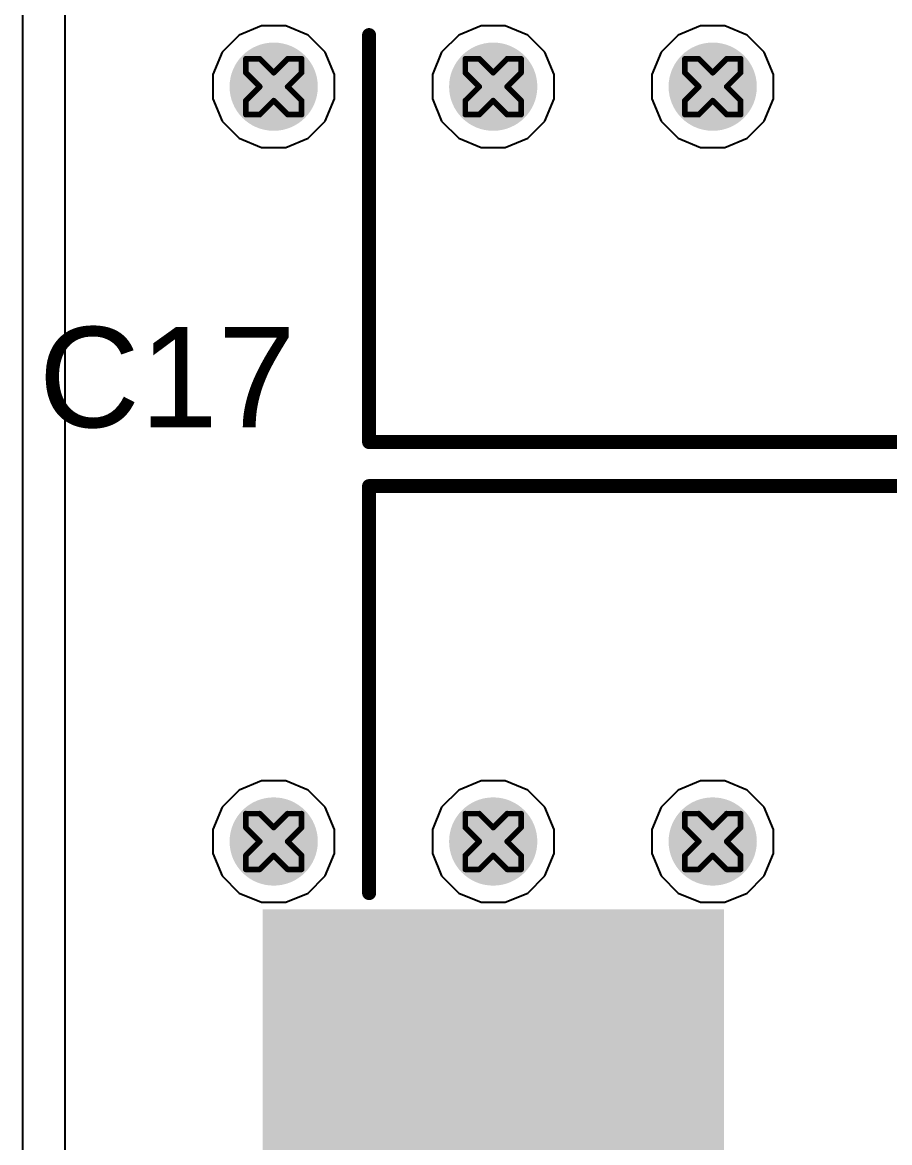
# Model space of a CAD drawing. Header units: inches. Extents: x 0 to 5379, y 0 to 5429.
# Drawn here: x 211.31 to 219.21, y 170.14 to 180.35 of the extents above; entities that cross this region are included whole.
import ezdxf

# ---------------------------------------------------------------- set-up
doc = ezdxf.new("R2010")
doc.units = ezdxf.units.IN
for name, color, linetype in [('Bottom Layer', 5, 'Continuous'), ('Bottom Solder', 6, 'Continuous'), ('Drill Drawing', 1, 'Continuous'), ('GND01', 16, 'Continuous'), ('GND02', 76, 'Continuous'), ('PWR', 156, 'Continuous'), ('SIG 01', 90, 'Continuous'), ('Top Layer', 1, 'Continuous'), ('Top Overlay', 2, 'Continuous'), ('Top Paste', 8, 'Continuous'), ('Top Solder', 216, 'Continuous'), ('Via Holes', 16, 'Continuous')]:
    doc.layers.add(name, color=color, linetype=linetype)
doc.styles.add('Arial', font='', dxfattribs={"height": 0.2})
doc.styles.get('Arial').set_extended_font_data('Arial')

# ---------------------------------------------------------------- blocks, each defined once
blk = doc.blocks.new('UCD_220_F_10__D___1091')
at = {"layer": 'Top Layer'}
blk.add_hatch(color=1, dxfattribs=at).paths.add_polyline_path([(2, 1.25), (6, 1.25), (6, -1.25), (2, -1.25)])
at = {"layer": 'Top Paste'}
blk.add_hatch(color=8, dxfattribs=at).paths.add_polyline_path([(2, 1.25), (6, 1.25), (6, -1.25), (2, -1.25)])
at = {"layer": 'Top Solder'}
blk.add_hatch(color=216, dxfattribs=at).paths.add_polyline_path([(1.898, 1.352), (6.102, 1.352), (6.102, -1.352), (1.898, -1.352)])
at = {"layer": 'Top Overlay'}
for points in [[(5.131, -1.499, 0.127, 0.127, 0), (5.131, -5.207, 0.127, 0.127, 0)], [(5.131, -5.207, 0.127, 0.127, 0), (-3.632, -5.207, 0.127, 0.127, 0)]]:
    blk.add_lwpolyline(points, format="xyseb", dxfattribs=at)
for points in [[(5.099, -1.499, 0.0635, 0.0635, 1), (5.163, -1.499, 0.0635, 0.0635, 1)], [(5.099, -5.207, 0.0635, 0.0635, 1), (5.163, -5.207, 0.0635, 0.0635, 1)], [(5.099, -5.207, 0.0635, 0.0635, 1), (5.163, -5.207, 0.0635, 0.0635, 1)]]:
    blk.add_lwpolyline(points, format="xyseb", close=True, dxfattribs=at)
blk = doc.blocks.new('UCD_220_F_10__D___1092')
at = {"layer": 'Top Overlay'}
for points in [[(5.131, 5.207, 0.127, 0.127, 0), (-3.632, 5.207, 0.127, 0.127, 0)], [(5.131, 5.207, 0.127, 0.127, 0), (5.131, 1.499, 0.127, 0.127, 0)]]:
    blk.add_lwpolyline(points, format="xyseb", dxfattribs=at)
for points in [[(5.099, 5.207, 0.0635, 0.0635, 1), (5.163, 5.207, 0.0635, 0.0635, 1)], [(5.099, 5.207, 0.0635, 0.0635, 1), (5.163, 5.207, 0.0635, 0.0635, 1)], [(5.099, 1.499, 0.0635, 0.0635, 1), (5.163, 1.499, 0.0635, 0.0635, 1)]]:
    blk.add_lwpolyline(points, format="xyseb", close=True, dxfattribs=at)

msp = doc.modelspace()

# ---------------------------------------------------------------- hatches: boundary and pattern name
at = {"layer": 'Bottom Layer'}
h = msp.add_hatch(color=5, dxfattribs=at)
edge = h.paths.add_edge_path()
edge.add_arc((213.597, 179.76), 0.3, 0, 360)
h = msp.add_hatch(color=5, dxfattribs=at)
edge = h.paths.add_edge_path()
edge.add_arc((215.597, 179.76), 0.3, 0, 360)
h = msp.add_hatch(color=5, dxfattribs=at)
edge = h.paths.add_edge_path()
edge.add_arc((217.597, 179.76), 0.3, 0, 360)
h = msp.add_hatch(color=5, dxfattribs=at)
edge = h.paths.add_edge_path()
edge.add_arc((213.597, 172.883), 0.3, 0, 360)
h = msp.add_hatch(color=5, dxfattribs=at)
edge = h.paths.add_edge_path()
edge.add_arc((215.597, 172.883), 0.3, 0, 360)
h = msp.add_hatch(color=5, dxfattribs=at)
edge = h.paths.add_edge_path()
edge.add_arc((217.597, 172.883), 0.3, 0, 360)
at = {"layer": 'Bottom Solder'}
h = msp.add_hatch(color=6, dxfattribs=at)
edge = h.paths.add_edge_path()
edge.add_arc((213.597, 179.76), 0.402, 0, 360)
h = msp.add_hatch(color=6, dxfattribs=at)
edge = h.paths.add_edge_path()
edge.add_arc((215.597, 179.76), 0.402, 0, 360)
h = msp.add_hatch(color=6, dxfattribs=at)
edge = h.paths.add_edge_path()
edge.add_arc((217.597, 179.76), 0.402, 0, 360)
h = msp.add_hatch(color=6, dxfattribs=at)
edge = h.paths.add_edge_path()
edge.add_arc((213.597, 172.883), 0.402, 0, 360)
h = msp.add_hatch(color=6, dxfattribs=at)
edge = h.paths.add_edge_path()
edge.add_arc((215.597, 172.883), 0.402, 0, 360)
h = msp.add_hatch(color=6, dxfattribs=at)
edge = h.paths.add_edge_path()
edge.add_arc((217.597, 172.883), 0.402, 0, 360)
at = {"layer": 'GND01'}
h = msp.add_hatch(color=16, dxfattribs=at)
edge = h.paths.add_edge_path()
edge.add_arc((213.597, 179.76), 0.3, 0, 360)
h = msp.add_hatch(color=16, dxfattribs=at)
edge = h.paths.add_edge_path()
edge.add_arc((215.597, 179.76), 0.3, 0, 360)
h = msp.add_hatch(color=16, dxfattribs=at)
edge = h.paths.add_edge_path()
edge.add_arc((217.597, 179.76), 0.3, 0, 360)
h = msp.add_hatch(color=16, dxfattribs=at)
edge = h.paths.add_edge_path()
edge.add_arc((213.597, 172.883), 0.3, 0, 360)
h = msp.add_hatch(color=16, dxfattribs=at)
edge = h.paths.add_edge_path()
edge.add_arc((215.597, 172.883), 0.3, 0, 360)
h = msp.add_hatch(color=16, dxfattribs=at)
edge = h.paths.add_edge_path()
edge.add_arc((217.597, 172.883), 0.3, 0, 360)
at = {"layer": 'GND02'}
h = msp.add_hatch(color=76, dxfattribs=at)
edge = h.paths.add_edge_path()
edge.add_arc((213.597, 179.76), 0.3, 0, 360)
h = msp.add_hatch(color=76, dxfattribs=at)
edge = h.paths.add_edge_path()
edge.add_arc((215.597, 179.76), 0.3, 0, 360)
h = msp.add_hatch(color=76, dxfattribs=at)
edge = h.paths.add_edge_path()
edge.add_arc((217.597, 179.76), 0.3, 0, 360)
h = msp.add_hatch(color=76, dxfattribs=at)
edge = h.paths.add_edge_path()
edge.add_arc((213.597, 172.883), 0.3, 0, 360)
h = msp.add_hatch(color=76, dxfattribs=at)
edge = h.paths.add_edge_path()
edge.add_arc((215.597, 172.883), 0.3, 0, 360)
h = msp.add_hatch(color=76, dxfattribs=at)
edge = h.paths.add_edge_path()
edge.add_arc((217.597, 172.883), 0.3, 0, 360)
at = {"layer": 'PWR'}
h = msp.add_hatch(color=156, dxfattribs=at)
edge = h.paths.add_edge_path()
edge.add_arc((213.597, 179.76), 0.3, 0, 360)
h = msp.add_hatch(color=156, dxfattribs=at)
edge = h.paths.add_edge_path()
edge.add_arc((215.597, 179.76), 0.3, 0, 360)
h = msp.add_hatch(color=156, dxfattribs=at)
edge = h.paths.add_edge_path()
edge.add_arc((217.597, 179.76), 0.3, 0, 360)
h = msp.add_hatch(color=156, dxfattribs=at)
edge = h.paths.add_edge_path()
edge.add_arc((213.597, 172.883), 0.3, 0, 360)
h = msp.add_hatch(color=156, dxfattribs=at)
edge = h.paths.add_edge_path()
edge.add_arc((215.597, 172.883), 0.3, 0, 360)
h = msp.add_hatch(color=156, dxfattribs=at)
edge = h.paths.add_edge_path()
edge.add_arc((217.597, 172.883), 0.3, 0, 360)
at = {"layer": 'SIG 01'}
h = msp.add_hatch(color=90, dxfattribs=at)
edge = h.paths.add_edge_path()
edge.add_arc((213.597, 179.76), 0.3, 0, 360)
h = msp.add_hatch(color=90, dxfattribs=at)
edge = h.paths.add_edge_path()
edge.add_arc((215.597, 179.76), 0.3, 0, 360)
h = msp.add_hatch(color=90, dxfattribs=at)
edge = h.paths.add_edge_path()
edge.add_arc((217.597, 179.76), 0.3, 0, 360)
h = msp.add_hatch(color=90, dxfattribs=at)
edge = h.paths.add_edge_path()
edge.add_arc((213.597, 172.883), 0.3, 0, 360)
h = msp.add_hatch(color=90, dxfattribs=at)
edge = h.paths.add_edge_path()
edge.add_arc((215.597, 172.883), 0.3, 0, 360)
h = msp.add_hatch(color=90, dxfattribs=at)
edge = h.paths.add_edge_path()
edge.add_arc((217.597, 172.883), 0.3, 0, 360)
at = {"layer": 'Top Layer'}
h = msp.add_hatch(color=1, dxfattribs=at)
edge = h.paths.add_edge_path()
edge.add_arc((213.597, 179.76), 0.3, 0, 360)
h = msp.add_hatch(color=1, dxfattribs=at)
edge = h.paths.add_edge_path()
edge.add_arc((215.597, 179.76), 0.3, 0, 360)
h = msp.add_hatch(color=1, dxfattribs=at)
edge = h.paths.add_edge_path()
edge.add_arc((217.597, 179.76), 0.3, 0, 360)
h = msp.add_hatch(color=1, dxfattribs=at)
edge = h.paths.add_edge_path()
edge.add_arc((213.597, 172.883), 0.3, 0, 360)
h = msp.add_hatch(color=1, dxfattribs=at)
edge = h.paths.add_edge_path()
edge.add_arc((215.597, 172.883), 0.3, 0, 360)
h = msp.add_hatch(color=1, dxfattribs=at)
edge = h.paths.add_edge_path()
edge.add_arc((217.597, 172.883), 0.3, 0, 360)
at = {"layer": 'Top Solder'}
h = msp.add_hatch(color=216, dxfattribs=at)
edge = h.paths.add_edge_path()
edge.add_arc((213.597, 179.76), 0.402, 0, 360)
h = msp.add_hatch(color=216, dxfattribs=at)
edge = h.paths.add_edge_path()
edge.add_arc((215.597, 179.76), 0.402, 0, 360)
h = msp.add_hatch(color=216, dxfattribs=at)
edge = h.paths.add_edge_path()
edge.add_arc((217.597, 179.76), 0.402, 0, 360)
h = msp.add_hatch(color=216, dxfattribs=at)
edge = h.paths.add_edge_path()
edge.add_arc((213.597, 172.883), 0.402, 0, 360)
h = msp.add_hatch(color=216, dxfattribs=at)
edge = h.paths.add_edge_path()
edge.add_arc((215.597, 172.883), 0.402, 0, 360)
h = msp.add_hatch(color=216, dxfattribs=at)
edge = h.paths.add_edge_path()
edge.add_arc((217.597, 172.883), 0.402, 0, 360)
at = {"layer": 'Via Holes'}
h = msp.add_hatch(color=7, dxfattribs=at)
edge = h.paths.add_edge_path()
edge.add_arc((213.597, 179.76), 0.15, 0, 360)
h = msp.add_hatch(color=7, dxfattribs=at)
edge = h.paths.add_edge_path()
edge.add_arc((215.597, 179.76), 0.15, 0, 360)
h = msp.add_hatch(color=7, dxfattribs=at)
edge = h.paths.add_edge_path()
edge.add_arc((217.597, 179.76), 0.15, 0, 360)
h = msp.add_hatch(color=7, dxfattribs=at)
edge = h.paths.add_edge_path()
edge.add_arc((213.597, 172.883), 0.15, 0, 360)
h = msp.add_hatch(color=7, dxfattribs=at)
edge = h.paths.add_edge_path()
edge.add_arc((215.597, 172.883), 0.15, 0, 360)
h = msp.add_hatch(color=7, dxfattribs=at)
edge = h.paths.add_edge_path()
edge.add_arc((217.597, 172.883), 0.15, 0, 360)

# ---------------------------------------------------------------- linework, layer by layer
at = {"layer": 'Drill Drawing'}
for points in [[(213.343, 179.887, 0.0508, 0.0508, 0), (213.343, 180.014, 0.0508, 0.0508, 0)], [(213.343, 180.014, 0.0508, 0.0508, 0), (213.47, 180.014, 0.0508, 0.0508, 0)], [(213.47, 180.014, 0.0508, 0.0508, 0), (213.597, 179.887, 0.0508, 0.0508, 0)], [(213.597, 179.887, 0.0508, 0.0508, 0), (213.724, 180.014, 0.0508, 0.0508, 0)], [(213.724, 180.014, 0.0508, 0.0508, 0), (213.851, 180.014, 0.0508, 0.0508, 0)], [(213.851, 179.887, 0.0508, 0.0508, 0), (213.851, 180.014, 0.0508, 0.0508, 0)], [(215.343, 179.887, 0.0508, 0.0508, 0), (215.343, 180.014, 0.0508, 0.0508, 0)], [(215.343, 180.014, 0.0508, 0.0508, 0), (215.47, 180.014, 0.0508, 0.0508, 0)], [(215.47, 180.014, 0.0508, 0.0508, 0), (215.597, 179.887, 0.0508, 0.0508, 0)], [(215.597, 179.887, 0.0508, 0.0508, 0), (215.724, 180.014, 0.0508, 0.0508, 0)], [(215.724, 180.014, 0.0508, 0.0508, 0), (215.851, 180.014, 0.0508, 0.0508, 0)], [(215.851, 179.887, 0.0508, 0.0508, 0), (215.851, 180.014, 0.0508, 0.0508, 0)], [(217.343, 179.887, 0.0508, 0.0508, 0), (217.343, 180.014, 0.0508, 0.0508, 0)], [(217.343, 180.014, 0.0508, 0.0508, 0), (217.47, 180.014, 0.0508, 0.0508, 0)], [(217.47, 180.014, 0.0508, 0.0508, 0), (217.597, 179.887, 0.0508, 0.0508, 0)], [(217.597, 179.887, 0.0508, 0.0508, 0), (217.724, 180.014, 0.0508, 0.0508, 0)], [(217.724, 180.014, 0.0508, 0.0508, 0), (217.851, 180.014, 0.0508, 0.0508, 0)], [(217.851, 179.887, 0.0508, 0.0508, 0), (217.851, 180.014, 0.0508, 0.0508, 0)], [(213.343, 179.887, 0.0508, 0.0508, 0), (213.47, 179.76, 0.0508, 0.0508, 0)], [(213.724, 179.76, 0.0508, 0.0508, 0), (213.851, 179.887, 0.0508, 0.0508, 0)], [(215.343, 179.887, 0.0508, 0.0508, 0), (215.47, 179.76, 0.0508, 0.0508, 0)], [(215.724, 179.76, 0.0508, 0.0508, 0), (215.851, 179.887, 0.0508, 0.0508, 0)], [(217.343, 179.887, 0.0508, 0.0508, 0), (217.47, 179.76, 0.0508, 0.0508, 0)], [(217.724, 179.76, 0.0508, 0.0508, 0), (217.851, 179.887, 0.0508, 0.0508, 0)], [(213.343, 179.633, 0.0508, 0.0508, 0), (213.47, 179.76, 0.0508, 0.0508, 0)], [(213.724, 179.76, 0.0508, 0.0508, 0), (213.851, 179.633, 0.0508, 0.0508, 0)], [(215.343, 179.633, 0.0508, 0.0508, 0), (215.47, 179.76, 0.0508, 0.0508, 0)], [(215.724, 179.76, 0.0508, 0.0508, 0), (215.851, 179.633, 0.0508, 0.0508, 0)], [(217.343, 179.633, 0.0508, 0.0508, 0), (217.47, 179.76, 0.0508, 0.0508, 0)], [(217.724, 179.76, 0.0508, 0.0508, 0), (217.851, 179.633, 0.0508, 0.0508, 0)], [(213.343, 179.506, 0.0508, 0.0508, 0), (213.343, 179.633, 0.0508, 0.0508, 0)], [(213.47, 179.506, 0.0508, 0.0508, 0), (213.597, 179.633, 0.0508, 0.0508, 0)], [(213.597, 179.633, 0.0508, 0.0508, 0), (213.724, 179.506, 0.0508, 0.0508, 0)], [(213.851, 179.506, 0.0508, 0.0508, 0), (213.851, 179.633, 0.0508, 0.0508, 0)], [(215.343, 179.506, 0.0508, 0.0508, 0), (215.343, 179.633, 0.0508, 0.0508, 0)], [(215.47, 179.506, 0.0508, 0.0508, 0), (215.597, 179.633, 0.0508, 0.0508, 0)], [(215.597, 179.633, 0.0508, 0.0508, 0), (215.724, 179.506, 0.0508, 0.0508, 0)], [(215.851, 179.506, 0.0508, 0.0508, 0), (215.851, 179.633, 0.0508, 0.0508, 0)], [(217.343, 179.506, 0.0508, 0.0508, 0), (217.343, 179.633, 0.0508, 0.0508, 0)], [(217.47, 179.506, 0.0508, 0.0508, 0), (217.597, 179.633, 0.0508, 0.0508, 0)], [(217.597, 179.633, 0.0508, 0.0508, 0), (217.724, 179.506, 0.0508, 0.0508, 0)], [(217.851, 179.506, 0.0508, 0.0508, 0), (217.851, 179.633, 0.0508, 0.0508, 0)], [(213.343, 179.506, 0.0508, 0.0508, 0), (213.47, 179.506, 0.0508, 0.0508, 0)], [(213.724, 179.506, 0.0508, 0.0508, 0), (213.851, 179.506, 0.0508, 0.0508, 0)], [(215.343, 179.506, 0.0508, 0.0508, 0), (215.47, 179.506, 0.0508, 0.0508, 0)], [(215.724, 179.506, 0.0508, 0.0508, 0), (215.851, 179.506, 0.0508, 0.0508, 0)], [(217.343, 179.506, 0.0508, 0.0508, 0), (217.47, 179.506, 0.0508, 0.0508, 0)], [(217.724, 179.506, 0.0508, 0.0508, 0), (217.851, 179.506, 0.0508, 0.0508, 0)], [(213.343, 173.01, 0.0508, 0.0508, 0), (213.343, 173.137, 0.0508, 0.0508, 0)], [(213.343, 173.137, 0.0508, 0.0508, 0), (213.47, 173.137, 0.0508, 0.0508, 0)], [(213.47, 173.137, 0.0508, 0.0508, 0), (213.597, 173.01, 0.0508, 0.0508, 0)], [(213.597, 173.01, 0.0508, 0.0508, 0), (213.724, 173.137, 0.0508, 0.0508, 0)], [(213.724, 173.137, 0.0508, 0.0508, 0), (213.851, 173.137, 0.0508, 0.0508, 0)], [(213.851, 173.01, 0.0508, 0.0508, 0), (213.851, 173.137, 0.0508, 0.0508, 0)], [(215.343, 173.01, 0.0508, 0.0508, 0), (215.343, 173.137, 0.0508, 0.0508, 0)], [(215.343, 173.137, 0.0508, 0.0508, 0), (215.47, 173.137, 0.0508, 0.0508, 0)], [(215.47, 173.137, 0.0508, 0.0508, 0), (215.597, 173.01, 0.0508, 0.0508, 0)], [(215.597, 173.01, 0.0508, 0.0508, 0), (215.724, 173.137, 0.0508, 0.0508, 0)], [(215.724, 173.137, 0.0508, 0.0508, 0), (215.851, 173.137, 0.0508, 0.0508, 0)], [(215.851, 173.01, 0.0508, 0.0508, 0), (215.851, 173.137, 0.0508, 0.0508, 0)], [(217.343, 173.01, 0.0508, 0.0508, 0), (217.343, 173.137, 0.0508, 0.0508, 0)], [(217.343, 173.137, 0.0508, 0.0508, 0), (217.47, 173.137, 0.0508, 0.0508, 0)], [(217.47, 173.137, 0.0508, 0.0508, 0), (217.597, 173.01, 0.0508, 0.0508, 0)], [(217.597, 173.01, 0.0508, 0.0508, 0), (217.724, 173.137, 0.0508, 0.0508, 0)], [(217.724, 173.137, 0.0508, 0.0508, 0), (217.851, 173.137, 0.0508, 0.0508, 0)], [(217.851, 173.01, 0.0508, 0.0508, 0), (217.851, 173.137, 0.0508, 0.0508, 0)], [(213.343, 173.01, 0.0508, 0.0508, 0), (213.47, 172.883, 0.0508, 0.0508, 0)], [(213.724, 172.883, 0.0508, 0.0508, 0), (213.851, 173.01, 0.0508, 0.0508, 0)], [(215.343, 173.01, 0.0508, 0.0508, 0), (215.47, 172.883, 0.0508, 0.0508, 0)], [(215.724, 172.883, 0.0508, 0.0508, 0), (215.851, 173.01, 0.0508, 0.0508, 0)], [(217.343, 173.01, 0.0508, 0.0508, 0), (217.47, 172.883, 0.0508, 0.0508, 0)], [(217.724, 172.883, 0.0508, 0.0508, 0), (217.851, 173.01, 0.0508, 0.0508, 0)], [(213.343, 172.756, 0.0508, 0.0508, 0), (213.47, 172.883, 0.0508, 0.0508, 0)], [(213.724, 172.883, 0.0508, 0.0508, 0), (213.851, 172.756, 0.0508, 0.0508, 0)], [(215.343, 172.756, 0.0508, 0.0508, 0), (215.47, 172.883, 0.0508, 0.0508, 0)], [(215.724, 172.883, 0.0508, 0.0508, 0), (215.851, 172.756, 0.0508, 0.0508, 0)], [(217.343, 172.756, 0.0508, 0.0508, 0), (217.47, 172.883, 0.0508, 0.0508, 0)], [(217.724, 172.883, 0.0508, 0.0508, 0), (217.851, 172.756, 0.0508, 0.0508, 0)], [(213.343, 172.629, 0.0508, 0.0508, 0), (213.343, 172.756, 0.0508, 0.0508, 0)], [(213.47, 172.629, 0.0508, 0.0508, 0), (213.597, 172.756, 0.0508, 0.0508, 0)], [(213.597, 172.756, 0.0508, 0.0508, 0), (213.724, 172.629, 0.0508, 0.0508, 0)], [(213.851, 172.629, 0.0508, 0.0508, 0), (213.851, 172.756, 0.0508, 0.0508, 0)], [(215.343, 172.629, 0.0508, 0.0508, 0), (215.343, 172.756, 0.0508, 0.0508, 0)], [(215.47, 172.629, 0.0508, 0.0508, 0), (215.597, 172.756, 0.0508, 0.0508, 0)], [(215.597, 172.756, 0.0508, 0.0508, 0), (215.724, 172.629, 0.0508, 0.0508, 0)], [(215.851, 172.629, 0.0508, 0.0508, 0), (215.851, 172.756, 0.0508, 0.0508, 0)], [(217.343, 172.629, 0.0508, 0.0508, 0), (217.343, 172.756, 0.0508, 0.0508, 0)], [(217.47, 172.629, 0.0508, 0.0508, 0), (217.597, 172.756, 0.0508, 0.0508, 0)], [(217.597, 172.756, 0.0508, 0.0508, 0), (217.724, 172.629, 0.0508, 0.0508, 0)], [(217.851, 172.629, 0.0508, 0.0508, 0), (217.851, 172.756, 0.0508, 0.0508, 0)], [(213.343, 172.629, 0.0508, 0.0508, 0), (213.47, 172.629, 0.0508, 0.0508, 0)], [(213.724, 172.629, 0.0508, 0.0508, 0), (213.851, 172.629, 0.0508, 0.0508, 0)], [(215.343, 172.629, 0.0508, 0.0508, 0), (215.47, 172.629, 0.0508, 0.0508, 0)], [(215.724, 172.629, 0.0508, 0.0508, 0), (215.851, 172.629, 0.0508, 0.0508, 0)], [(217.343, 172.629, 0.0508, 0.0508, 0), (217.47, 172.629, 0.0508, 0.0508, 0)], [(217.724, 172.629, 0.0508, 0.0508, 0), (217.851, 172.629, 0.0508, 0.0508, 0)]]:
    msp.add_lwpolyline(points, format="xyseb", dxfattribs=at)
for points in [[(213.33, 180.014, 0.0254, 0.0254, 1), (213.356, 180.014, 0.0254, 0.0254, 1)], [(213.33, 180.014, 0.0254, 0.0254, 1), (213.356, 180.014, 0.0254, 0.0254, 1)], [(213.457, 180.014, 0.0254, 0.0254, 1), (213.483, 180.014, 0.0254, 0.0254, 1)], [(213.457, 180.014, 0.0254, 0.0254, 1), (213.483, 180.014, 0.0254, 0.0254, 1)], [(213.711, 180.014, 0.0254, 0.0254, 1), (213.737, 180.014, 0.0254, 0.0254, 1)], [(213.711, 180.014, 0.0254, 0.0254, 1), (213.737, 180.014, 0.0254, 0.0254, 1)], [(213.838, 180.014, 0.0254, 0.0254, 1), (213.864, 180.014, 0.0254, 0.0254, 1)], [(213.838, 180.014, 0.0254, 0.0254, 1), (213.864, 180.014, 0.0254, 0.0254, 1)], [(215.33, 180.014, 0.0254, 0.0254, 1), (215.356, 180.014, 0.0254, 0.0254, 1)], [(215.33, 180.014, 0.0254, 0.0254, 1), (215.356, 180.014, 0.0254, 0.0254, 1)], [(215.457, 180.014, 0.0254, 0.0254, 1), (215.483, 180.014, 0.0254, 0.0254, 1)], [(215.457, 180.014, 0.0254, 0.0254, 1), (215.483, 180.014, 0.0254, 0.0254, 1)], [(215.711, 180.014, 0.0254, 0.0254, 1), (215.737, 180.014, 0.0254, 0.0254, 1)], [(215.711, 180.014, 0.0254, 0.0254, 1), (215.737, 180.014, 0.0254, 0.0254, 1)], [(215.838, 180.014, 0.0254, 0.0254, 1), (215.864, 180.014, 0.0254, 0.0254, 1)], [(215.838, 180.014, 0.0254, 0.0254, 1), (215.864, 180.014, 0.0254, 0.0254, 1)], [(217.33, 180.014, 0.0254, 0.0254, 1), (217.356, 180.014, 0.0254, 0.0254, 1)], [(217.33, 180.014, 0.0254, 0.0254, 1), (217.356, 180.014, 0.0254, 0.0254, 1)], [(217.457, 180.014, 0.0254, 0.0254, 1), (217.483, 180.014, 0.0254, 0.0254, 1)], [(217.457, 180.014, 0.0254, 0.0254, 1), (217.483, 180.014, 0.0254, 0.0254, 1)], [(217.711, 180.014, 0.0254, 0.0254, 1), (217.737, 180.014, 0.0254, 0.0254, 1)], [(217.711, 180.014, 0.0254, 0.0254, 1), (217.737, 180.014, 0.0254, 0.0254, 1)], [(217.838, 180.014, 0.0254, 0.0254, 1), (217.864, 180.014, 0.0254, 0.0254, 1)], [(217.838, 180.014, 0.0254, 0.0254, 1), (217.864, 180.014, 0.0254, 0.0254, 1)], [(213.33, 179.887, 0.0254, 0.0254, 1), (213.356, 179.887, 0.0254, 0.0254, 1)], [(213.33, 179.887, 0.0254, 0.0254, 1), (213.356, 179.887, 0.0254, 0.0254, 1)], [(213.584, 179.887, 0.0254, 0.0254, 1), (213.61, 179.887, 0.0254, 0.0254, 1)], [(213.584, 179.887, 0.0254, 0.0254, 1), (213.61, 179.887, 0.0254, 0.0254, 1)], [(213.838, 179.887, 0.0254, 0.0254, 1), (213.864, 179.887, 0.0254, 0.0254, 1)], [(213.838, 179.887, 0.0254, 0.0254, 1), (213.864, 179.887, 0.0254, 0.0254, 1)], [(215.33, 179.887, 0.0254, 0.0254, 1), (215.356, 179.887, 0.0254, 0.0254, 1)], [(215.33, 179.887, 0.0254, 0.0254, 1), (215.356, 179.887, 0.0254, 0.0254, 1)], [(215.584, 179.887, 0.0254, 0.0254, 1), (215.61, 179.887, 0.0254, 0.0254, 1)], [(215.584, 179.887, 0.0254, 0.0254, 1), (215.61, 179.887, 0.0254, 0.0254, 1)], [(215.838, 179.887, 0.0254, 0.0254, 1), (215.864, 179.887, 0.0254, 0.0254, 1)], [(215.838, 179.887, 0.0254, 0.0254, 1), (215.864, 179.887, 0.0254, 0.0254, 1)], [(217.33, 179.887, 0.0254, 0.0254, 1), (217.356, 179.887, 0.0254, 0.0254, 1)], [(217.33, 179.887, 0.0254, 0.0254, 1), (217.356, 179.887, 0.0254, 0.0254, 1)], [(217.584, 179.887, 0.0254, 0.0254, 1), (217.61, 179.887, 0.0254, 0.0254, 1)], [(217.584, 179.887, 0.0254, 0.0254, 1), (217.61, 179.887, 0.0254, 0.0254, 1)], [(217.838, 179.887, 0.0254, 0.0254, 1), (217.864, 179.887, 0.0254, 0.0254, 1)], [(217.838, 179.887, 0.0254, 0.0254, 1), (217.864, 179.887, 0.0254, 0.0254, 1)], [(213.457, 179.76, 0.0254, 0.0254, 1), (213.483, 179.76, 0.0254, 0.0254, 1)], [(213.457, 179.76, 0.0254, 0.0254, 1), (213.483, 179.76, 0.0254, 0.0254, 1)], [(213.711, 179.76, 0.0254, 0.0254, 1), (213.737, 179.76, 0.0254, 0.0254, 1)], [(213.711, 179.76, 0.0254, 0.0254, 1), (213.737, 179.76, 0.0254, 0.0254, 1)], [(215.457, 179.76, 0.0254, 0.0254, 1), (215.483, 179.76, 0.0254, 0.0254, 1)], [(215.457, 179.76, 0.0254, 0.0254, 1), (215.483, 179.76, 0.0254, 0.0254, 1)], [(215.711, 179.76, 0.0254, 0.0254, 1), (215.737, 179.76, 0.0254, 0.0254, 1)], [(215.711, 179.76, 0.0254, 0.0254, 1), (215.737, 179.76, 0.0254, 0.0254, 1)], [(217.457, 179.76, 0.0254, 0.0254, 1), (217.483, 179.76, 0.0254, 0.0254, 1)], [(217.457, 179.76, 0.0254, 0.0254, 1), (217.483, 179.76, 0.0254, 0.0254, 1)], [(217.711, 179.76, 0.0254, 0.0254, 1), (217.737, 179.76, 0.0254, 0.0254, 1)], [(217.711, 179.76, 0.0254, 0.0254, 1), (217.737, 179.76, 0.0254, 0.0254, 1)], [(213.33, 179.633, 0.0254, 0.0254, 1), (213.356, 179.633, 0.0254, 0.0254, 1)], [(213.33, 179.633, 0.0254, 0.0254, 1), (213.356, 179.633, 0.0254, 0.0254, 1)], [(213.584, 179.633, 0.0254, 0.0254, 1), (213.61, 179.633, 0.0254, 0.0254, 1)], [(213.584, 179.633, 0.0254, 0.0254, 1), (213.61, 179.633, 0.0254, 0.0254, 1)], [(213.838, 179.633, 0.0254, 0.0254, 1), (213.864, 179.633, 0.0254, 0.0254, 1)], [(213.838, 179.633, 0.0254, 0.0254, 1), (213.864, 179.633, 0.0254, 0.0254, 1)], [(215.33, 179.633, 0.0254, 0.0254, 1), (215.356, 179.633, 0.0254, 0.0254, 1)], [(215.33, 179.633, 0.0254, 0.0254, 1), (215.356, 179.633, 0.0254, 0.0254, 1)], [(215.584, 179.633, 0.0254, 0.0254, 1), (215.61, 179.633, 0.0254, 0.0254, 1)], [(215.584, 179.633, 0.0254, 0.0254, 1), (215.61, 179.633, 0.0254, 0.0254, 1)], [(215.838, 179.633, 0.0254, 0.0254, 1), (215.864, 179.633, 0.0254, 0.0254, 1)], [(215.838, 179.633, 0.0254, 0.0254, 1), (215.864, 179.633, 0.0254, 0.0254, 1)], [(217.33, 179.633, 0.0254, 0.0254, 1), (217.356, 179.633, 0.0254, 0.0254, 1)], [(217.33, 179.633, 0.0254, 0.0254, 1), (217.356, 179.633, 0.0254, 0.0254, 1)], [(217.584, 179.633, 0.0254, 0.0254, 1), (217.61, 179.633, 0.0254, 0.0254, 1)], [(217.584, 179.633, 0.0254, 0.0254, 1), (217.61, 179.633, 0.0254, 0.0254, 1)], [(217.838, 179.633, 0.0254, 0.0254, 1), (217.864, 179.633, 0.0254, 0.0254, 1)], [(217.838, 179.633, 0.0254, 0.0254, 1), (217.864, 179.633, 0.0254, 0.0254, 1)], [(213.33, 179.506, 0.0254, 0.0254, 1), (213.356, 179.506, 0.0254, 0.0254, 1)], [(213.33, 179.506, 0.0254, 0.0254, 1), (213.356, 179.506, 0.0254, 0.0254, 1)], [(213.457, 179.506, 0.0254, 0.0254, 1), (213.483, 179.506, 0.0254, 0.0254, 1)], [(213.457, 179.506, 0.0254, 0.0254, 1), (213.483, 179.506, 0.0254, 0.0254, 1)], [(213.711, 179.506, 0.0254, 0.0254, 1), (213.737, 179.506, 0.0254, 0.0254, 1)], [(213.711, 179.506, 0.0254, 0.0254, 1), (213.737, 179.506, 0.0254, 0.0254, 1)], [(213.838, 179.506, 0.0254, 0.0254, 1), (213.864, 179.506, 0.0254, 0.0254, 1)], [(213.838, 179.506, 0.0254, 0.0254, 1), (213.864, 179.506, 0.0254, 0.0254, 1)], [(215.33, 179.506, 0.0254, 0.0254, 1), (215.356, 179.506, 0.0254, 0.0254, 1)], [(215.33, 179.506, 0.0254, 0.0254, 1), (215.356, 179.506, 0.0254, 0.0254, 1)], [(215.457, 179.506, 0.0254, 0.0254, 1), (215.483, 179.506, 0.0254, 0.0254, 1)], [(215.457, 179.506, 0.0254, 0.0254, 1), (215.483, 179.506, 0.0254, 0.0254, 1)], [(215.711, 179.506, 0.0254, 0.0254, 1), (215.737, 179.506, 0.0254, 0.0254, 1)], [(215.711, 179.506, 0.0254, 0.0254, 1), (215.737, 179.506, 0.0254, 0.0254, 1)], [(215.838, 179.506, 0.0254, 0.0254, 1), (215.864, 179.506, 0.0254, 0.0254, 1)], [(215.838, 179.506, 0.0254, 0.0254, 1), (215.864, 179.506, 0.0254, 0.0254, 1)], [(217.33, 179.506, 0.0254, 0.0254, 1), (217.356, 179.506, 0.0254, 0.0254, 1)], [(217.33, 179.506, 0.0254, 0.0254, 1), (217.356, 179.506, 0.0254, 0.0254, 1)], [(217.457, 179.506, 0.0254, 0.0254, 1), (217.483, 179.506, 0.0254, 0.0254, 1)], [(217.457, 179.506, 0.0254, 0.0254, 1), (217.483, 179.506, 0.0254, 0.0254, 1)], [(217.711, 179.506, 0.0254, 0.0254, 1), (217.737, 179.506, 0.0254, 0.0254, 1)], [(217.711, 179.506, 0.0254, 0.0254, 1), (217.737, 179.506, 0.0254, 0.0254, 1)], [(217.838, 179.506, 0.0254, 0.0254, 1), (217.864, 179.506, 0.0254, 0.0254, 1)], [(217.838, 179.506, 0.0254, 0.0254, 1), (217.864, 179.506, 0.0254, 0.0254, 1)], [(213.33, 173.137, 0.0254, 0.0254, 1), (213.356, 173.137, 0.0254, 0.0254, 1)], [(213.33, 173.137, 0.0254, 0.0254, 1), (213.356, 173.137, 0.0254, 0.0254, 1)], [(213.457, 173.137, 0.0254, 0.0254, 1), (213.483, 173.137, 0.0254, 0.0254, 1)], [(213.457, 173.137, 0.0254, 0.0254, 1), (213.483, 173.137, 0.0254, 0.0254, 1)], [(213.711, 173.137, 0.0254, 0.0254, 1), (213.737, 173.137, 0.0254, 0.0254, 1)], [(213.711, 173.137, 0.0254, 0.0254, 1), (213.737, 173.137, 0.0254, 0.0254, 1)], [(213.838, 173.137, 0.0254, 0.0254, 1), (213.864, 173.137, 0.0254, 0.0254, 1)], [(213.838, 173.137, 0.0254, 0.0254, 1), (213.864, 173.137, 0.0254, 0.0254, 1)], [(215.33, 173.137, 0.0254, 0.0254, 1), (215.356, 173.137, 0.0254, 0.0254, 1)], [(215.33, 173.137, 0.0254, 0.0254, 1), (215.356, 173.137, 0.0254, 0.0254, 1)], [(215.457, 173.137, 0.0254, 0.0254, 1), (215.483, 173.137, 0.0254, 0.0254, 1)], [(215.457, 173.137, 0.0254, 0.0254, 1), (215.483, 173.137, 0.0254, 0.0254, 1)], [(215.711, 173.137, 0.0254, 0.0254, 1), (215.737, 173.137, 0.0254, 0.0254, 1)], [(215.711, 173.137, 0.0254, 0.0254, 1), (215.737, 173.137, 0.0254, 0.0254, 1)], [(215.838, 173.137, 0.0254, 0.0254, 1), (215.864, 173.137, 0.0254, 0.0254, 1)], [(215.838, 173.137, 0.0254, 0.0254, 1), (215.864, 173.137, 0.0254, 0.0254, 1)], [(217.33, 173.137, 0.0254, 0.0254, 1), (217.356, 173.137, 0.0254, 0.0254, 1)], [(217.33, 173.137, 0.0254, 0.0254, 1), (217.356, 173.137, 0.0254, 0.0254, 1)], [(217.457, 173.137, 0.0254, 0.0254, 1), (217.483, 173.137, 0.0254, 0.0254, 1)], [(217.457, 173.137, 0.0254, 0.0254, 1), (217.483, 173.137, 0.0254, 0.0254, 1)], [(217.711, 173.137, 0.0254, 0.0254, 1), (217.737, 173.137, 0.0254, 0.0254, 1)], [(217.711, 173.137, 0.0254, 0.0254, 1), (217.737, 173.137, 0.0254, 0.0254, 1)], [(217.838, 173.137, 0.0254, 0.0254, 1), (217.864, 173.137, 0.0254, 0.0254, 1)], [(217.838, 173.137, 0.0254, 0.0254, 1), (217.864, 173.137, 0.0254, 0.0254, 1)], [(213.33, 173.01, 0.0254, 0.0254, 1), (213.356, 173.01, 0.0254, 0.0254, 1)], [(213.33, 173.01, 0.0254, 0.0254, 1), (213.356, 173.01, 0.0254, 0.0254, 1)], [(213.584, 173.01, 0.0254, 0.0254, 1), (213.61, 173.01, 0.0254, 0.0254, 1)], [(213.584, 173.01, 0.0254, 0.0254, 1), (213.61, 173.01, 0.0254, 0.0254, 1)], [(213.838, 173.01, 0.0254, 0.0254, 1), (213.864, 173.01, 0.0254, 0.0254, 1)], [(213.838, 173.01, 0.0254, 0.0254, 1), (213.864, 173.01, 0.0254, 0.0254, 1)], [(215.33, 173.01, 0.0254, 0.0254, 1), (215.356, 173.01, 0.0254, 0.0254, 1)], [(215.33, 173.01, 0.0254, 0.0254, 1), (215.356, 173.01, 0.0254, 0.0254, 1)], [(215.584, 173.01, 0.0254, 0.0254, 1), (215.61, 173.01, 0.0254, 0.0254, 1)], [(215.584, 173.01, 0.0254, 0.0254, 1), (215.61, 173.01, 0.0254, 0.0254, 1)], [(215.838, 173.01, 0.0254, 0.0254, 1), (215.864, 173.01, 0.0254, 0.0254, 1)], [(215.838, 173.01, 0.0254, 0.0254, 1), (215.864, 173.01, 0.0254, 0.0254, 1)], [(217.33, 173.01, 0.0254, 0.0254, 1), (217.356, 173.01, 0.0254, 0.0254, 1)], [(217.33, 173.01, 0.0254, 0.0254, 1), (217.356, 173.01, 0.0254, 0.0254, 1)], [(217.584, 173.01, 0.0254, 0.0254, 1), (217.61, 173.01, 0.0254, 0.0254, 1)], [(217.584, 173.01, 0.0254, 0.0254, 1), (217.61, 173.01, 0.0254, 0.0254, 1)], [(217.838, 173.01, 0.0254, 0.0254, 1), (217.864, 173.01, 0.0254, 0.0254, 1)], [(217.838, 173.01, 0.0254, 0.0254, 1), (217.864, 173.01, 0.0254, 0.0254, 1)], [(213.457, 172.883, 0.0254, 0.0254, 1), (213.483, 172.883, 0.0254, 0.0254, 1)], [(213.457, 172.883, 0.0254, 0.0254, 1), (213.483, 172.883, 0.0254, 0.0254, 1)], [(213.711, 172.883, 0.0254, 0.0254, 1), (213.737, 172.883, 0.0254, 0.0254, 1)], [(213.711, 172.883, 0.0254, 0.0254, 1), (213.737, 172.883, 0.0254, 0.0254, 1)], [(215.457, 172.883, 0.0254, 0.0254, 1), (215.483, 172.883, 0.0254, 0.0254, 1)], [(215.457, 172.883, 0.0254, 0.0254, 1), (215.483, 172.883, 0.0254, 0.0254, 1)], [(215.711, 172.883, 0.0254, 0.0254, 1), (215.737, 172.883, 0.0254, 0.0254, 1)], [(215.711, 172.883, 0.0254, 0.0254, 1), (215.737, 172.883, 0.0254, 0.0254, 1)], [(217.457, 172.883, 0.0254, 0.0254, 1), (217.483, 172.883, 0.0254, 0.0254, 1)], [(217.457, 172.883, 0.0254, 0.0254, 1), (217.483, 172.883, 0.0254, 0.0254, 1)], [(217.711, 172.883, 0.0254, 0.0254, 1), (217.737, 172.883, 0.0254, 0.0254, 1)], [(217.711, 172.883, 0.0254, 0.0254, 1), (217.737, 172.883, 0.0254, 0.0254, 1)], [(213.33, 172.756, 0.0254, 0.0254, 1), (213.356, 172.756, 0.0254, 0.0254, 1)], [(213.33, 172.756, 0.0254, 0.0254, 1), (213.356, 172.756, 0.0254, 0.0254, 1)], [(213.584, 172.756, 0.0254, 0.0254, 1), (213.61, 172.756, 0.0254, 0.0254, 1)], [(213.584, 172.756, 0.0254, 0.0254, 1), (213.61, 172.756, 0.0254, 0.0254, 1)], [(213.838, 172.756, 0.0254, 0.0254, 1), (213.864, 172.756, 0.0254, 0.0254, 1)], [(213.838, 172.756, 0.0254, 0.0254, 1), (213.864, 172.756, 0.0254, 0.0254, 1)], [(215.33, 172.756, 0.0254, 0.0254, 1), (215.356, 172.756, 0.0254, 0.0254, 1)], [(215.33, 172.756, 0.0254, 0.0254, 1), (215.356, 172.756, 0.0254, 0.0254, 1)], [(215.584, 172.756, 0.0254, 0.0254, 1), (215.61, 172.756, 0.0254, 0.0254, 1)], [(215.584, 172.756, 0.0254, 0.0254, 1), (215.61, 172.756, 0.0254, 0.0254, 1)], [(215.838, 172.756, 0.0254, 0.0254, 1), (215.864, 172.756, 0.0254, 0.0254, 1)], [(215.838, 172.756, 0.0254, 0.0254, 1), (215.864, 172.756, 0.0254, 0.0254, 1)], [(217.33, 172.756, 0.0254, 0.0254, 1), (217.356, 172.756, 0.0254, 0.0254, 1)], [(217.33, 172.756, 0.0254, 0.0254, 1), (217.356, 172.756, 0.0254, 0.0254, 1)], [(217.584, 172.756, 0.0254, 0.0254, 1), (217.61, 172.756, 0.0254, 0.0254, 1)], [(217.584, 172.756, 0.0254, 0.0254, 1), (217.61, 172.756, 0.0254, 0.0254, 1)], [(217.838, 172.756, 0.0254, 0.0254, 1), (217.864, 172.756, 0.0254, 0.0254, 1)], [(217.838, 172.756, 0.0254, 0.0254, 1), (217.864, 172.756, 0.0254, 0.0254, 1)], [(213.33, 172.629, 0.0254, 0.0254, 1), (213.356, 172.629, 0.0254, 0.0254, 1)], [(213.33, 172.629, 0.0254, 0.0254, 1), (213.356, 172.629, 0.0254, 0.0254, 1)], [(213.457, 172.629, 0.0254, 0.0254, 1), (213.483, 172.629, 0.0254, 0.0254, 1)], [(213.457, 172.629, 0.0254, 0.0254, 1), (213.483, 172.629, 0.0254, 0.0254, 1)], [(213.711, 172.629, 0.0254, 0.0254, 1), (213.737, 172.629, 0.0254, 0.0254, 1)], [(213.711, 172.629, 0.0254, 0.0254, 1), (213.737, 172.629, 0.0254, 0.0254, 1)], [(213.838, 172.629, 0.0254, 0.0254, 1), (213.864, 172.629, 0.0254, 0.0254, 1)], [(213.838, 172.629, 0.0254, 0.0254, 1), (213.864, 172.629, 0.0254, 0.0254, 1)], [(215.33, 172.629, 0.0254, 0.0254, 1), (215.356, 172.629, 0.0254, 0.0254, 1)], [(215.33, 172.629, 0.0254, 0.0254, 1), (215.356, 172.629, 0.0254, 0.0254, 1)], [(215.457, 172.629, 0.0254, 0.0254, 1), (215.483, 172.629, 0.0254, 0.0254, 1)], [(215.457, 172.629, 0.0254, 0.0254, 1), (215.483, 172.629, 0.0254, 0.0254, 1)], [(215.711, 172.629, 0.0254, 0.0254, 1), (215.737, 172.629, 0.0254, 0.0254, 1)], [(215.711, 172.629, 0.0254, 0.0254, 1), (215.737, 172.629, 0.0254, 0.0254, 1)], [(215.838, 172.629, 0.0254, 0.0254, 1), (215.864, 172.629, 0.0254, 0.0254, 1)], [(215.838, 172.629, 0.0254, 0.0254, 1), (215.864, 172.629, 0.0254, 0.0254, 1)], [(217.33, 172.629, 0.0254, 0.0254, 1), (217.356, 172.629, 0.0254, 0.0254, 1)], [(217.33, 172.629, 0.0254, 0.0254, 1), (217.356, 172.629, 0.0254, 0.0254, 1)], [(217.457, 172.629, 0.0254, 0.0254, 1), (217.483, 172.629, 0.0254, 0.0254, 1)], [(217.457, 172.629, 0.0254, 0.0254, 1), (217.483, 172.629, 0.0254, 0.0254, 1)], [(217.711, 172.629, 0.0254, 0.0254, 1), (217.737, 172.629, 0.0254, 0.0254, 1)], [(217.711, 172.629, 0.0254, 0.0254, 1), (217.737, 172.629, 0.0254, 0.0254, 1)], [(217.838, 172.629, 0.0254, 0.0254, 1), (217.864, 172.629, 0.0254, 0.0254, 1)], [(217.838, 172.629, 0.0254, 0.0254, 1), (217.864, 172.629, 0.0254, 0.0254, 1)]]:
    msp.add_lwpolyline(points, format="xyseb", close=True, dxfattribs=at)
at = {"layer": 'PWR'}
for p, q in [((213.487, 180.314), (213.283, 180.23)), ((213.707, 180.314), (213.487, 180.314)), ((213.911, 180.23), (213.707, 180.314)), ((215.487, 180.314), (215.283, 180.23)), ((215.707, 180.314), (215.487, 180.314)), ((215.911, 180.23), (215.707, 180.314)), ((217.487, 180.314), (217.283, 180.23)), ((217.707, 180.314), (217.487, 180.314)), ((217.911, 180.23), (217.707, 180.314)), ((213.283, 180.23), (213.127, 180.074)), ((214.067, 180.074), (213.911, 180.23)), ((215.283, 180.23), (215.127, 180.074)), ((216.067, 180.074), (215.911, 180.23)), ((217.283, 180.23), (217.127, 180.074)), ((218.067, 180.074), (217.911, 180.23)), ((213.127, 180.074), (213.043, 179.87)), ((214.151, 179.87), (214.067, 180.074)), ((215.127, 180.074), (215.043, 179.87)), ((216.151, 179.87), (216.067, 180.074)), ((217.127, 180.074), (217.043, 179.87)), ((218.151, 179.87), (218.067, 180.074)), ((213.043, 179.87), (213.043, 179.65)), ((214.151, 179.65), (214.151, 179.87)), ((215.043, 179.87), (215.043, 179.65)), ((216.151, 179.65), (216.151, 179.87)), ((217.043, 179.87), (217.043, 179.65)), ((218.151, 179.65), (218.151, 179.87)), ((213.043, 179.65), (213.127, 179.446)), ((214.067, 179.446), (214.151, 179.65)), ((215.043, 179.65), (215.127, 179.446)), ((216.067, 179.446), (216.151, 179.65)), ((217.043, 179.65), (217.127, 179.446)), ((218.067, 179.446), (218.151, 179.65)), ((213.127, 179.446), (213.283, 179.291)), ((213.911, 179.291), (214.067, 179.446)), ((215.127, 179.446), (215.283, 179.291)), ((215.911, 179.291), (216.067, 179.446)), ((217.127, 179.446), (217.283, 179.291)), ((217.911, 179.291), (218.067, 179.446)), ((213.283, 179.291), (213.487, 179.206)), ((213.707, 179.206), (213.911, 179.291)), ((215.283, 179.291), (215.487, 179.206)), ((215.707, 179.206), (215.911, 179.291)), ((217.283, 179.291), (217.487, 179.206)), ((217.707, 179.206), (217.911, 179.291)), ((213.487, 179.206), (213.707, 179.206)), ((215.487, 179.206), (215.707, 179.206)), ((217.487, 179.206), (217.707, 179.206)), ((213.487, 173.437), (213.283, 173.352)), ((213.707, 173.437), (213.487, 173.437)), ((213.911, 173.352), (213.707, 173.437)), ((215.487, 173.437), (215.283, 173.352)), ((215.707, 173.437), (215.487, 173.437)), ((215.911, 173.352), (215.707, 173.437)), ((217.487, 173.437), (217.283, 173.352)), ((217.707, 173.437), (217.487, 173.437)), ((217.911, 173.352), (217.707, 173.437)), ((213.283, 173.352), (213.127, 173.197)), ((214.067, 173.197), (213.911, 173.352)), ((215.283, 173.352), (215.127, 173.197)), ((216.067, 173.197), (215.911, 173.352)), ((217.283, 173.352), (217.127, 173.197)), ((218.067, 173.197), (217.911, 173.352)), ((213.127, 173.197), (213.043, 172.993)), ((214.151, 172.993), (214.067, 173.197)), ((215.127, 173.197), (215.043, 172.993)), ((216.151, 172.993), (216.067, 173.197)), ((217.127, 173.197), (217.043, 172.993)), ((218.151, 172.993), (218.067, 173.197)), ((213.043, 172.993), (213.043, 172.773)), ((214.151, 172.773), (214.151, 172.993)), ((215.043, 172.993), (215.043, 172.773)), ((216.151, 172.773), (216.151, 172.993)), ((217.043, 172.993), (217.043, 172.773)), ((218.151, 172.773), (218.151, 172.993)), ((213.043, 172.773), (213.127, 172.569)), ((214.067, 172.569), (214.151, 172.773)), ((215.043, 172.773), (215.127, 172.569)), ((216.067, 172.569), (216.151, 172.773)), ((217.043, 172.773), (217.127, 172.569)), ((218.067, 172.569), (218.151, 172.773)), ((213.127, 172.569), (213.283, 172.413)), ((213.911, 172.413), (214.067, 172.569)), ((215.127, 172.569), (215.283, 172.413)), ((215.911, 172.413), (216.067, 172.569)), ((217.127, 172.569), (217.283, 172.413)), ((217.911, 172.413), (218.067, 172.569)), ((213.283, 172.413), (213.487, 172.329)), ((213.707, 172.329), (213.911, 172.413)), ((215.283, 172.413), (215.487, 172.329)), ((215.707, 172.329), (215.911, 172.413)), ((217.283, 172.413), (217.487, 172.329)), ((217.707, 172.329), (217.911, 172.413)), ((213.487, 172.329), (213.707, 172.329)), ((215.487, 172.329), (215.707, 172.329)), ((217.487, 172.329), (217.707, 172.329))]:
    msp.add_line(p, q, dxfattribs=at)
at = {"layer": 'Top Layer'}
for p, q in [((211.307, 186.434), (211.307, 155.738)), ((211.696, 155.738), (211.696, 186.046))]:
    msp.add_line(p, q, dxfattribs=at)

# ---------------------------------------------------------------- block references
at = {"rotation": 180}
for name, p in [('UCD_220_F_10__D___1092', (219.597, 181.729)), ('UCD_220_F_10__D___1091', (219.597, 170.914))]:
    msp.add_blockref(name, p, dxfattribs=at)

# ---------------------------------------------------------------- texts
at = {"layer": 'Top Overlay', "style": 'Arial'}
msp.add_text('C17', height=0.9144, dxfattribs=at).set_placement((211.455, 176.657))

doc.saveas('drawing.dxf')
